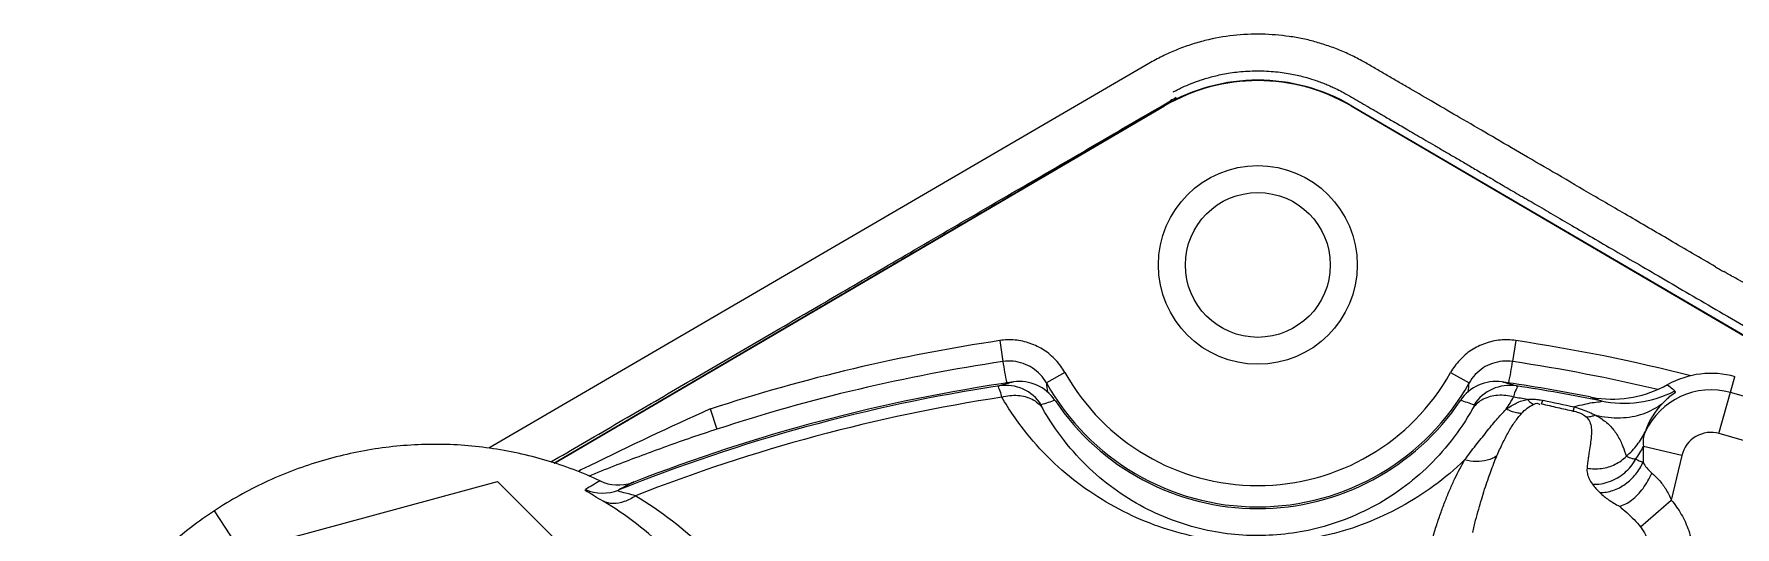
# Model space of a CAD drawing. Header units: millimetres. Extents: x 100 to 940, y 100 to 694.
# Drawn here: x 375.258 to 376.324, y 538.43 to 538.739 of the extents above; entities that cross this region are included whole.
import ezdxf

# ---------------------------------------------------------------- set-up
doc = ezdxf.new("R2010")
doc.units = ezdxf.units.MM
doc.layers.add('DTM_AXIS', color=7, linetype='Continuous', lineweight=9)
doc.layers.add('OUTLINE', color=6, linetype='Continuous', lineweight=9)

msp = doc.modelspace()

# ---------------------------------------------------------------- linework, layer by layer
at = {"color": 7, "linetype": 'Continuous'}
for p, q in [((375.584, 538.4698), (375.9664, 538.694)), ((375.9662, 538.6945), (375.9704, 538.697)), ((376.0837, 538.694), (376.4033, 538.5067))]:
    msp.add_line(p, q, dxfattribs=at)
at = {"color": 9, "linetype": 'Continuous'}
for p, q in [((375.5844, 538.4697), (375.9666, 538.6937)), ((376.0835, 538.6937), (376.4031, 538.5065)), ((375.8634, 538.5466), (375.8653, 538.5334)), ((376.1867, 538.5466), (376.1848, 538.5334)), ((375.9042, 538.5265), (375.8926, 538.52)), ((376.1459, 538.5265), (376.1575, 538.52)), ((376.3141, 538.4883), (376.3241, 538.5239)), ((375.6819, 538.5037), (375.6861, 538.491)), ((376.2228, 538.5024), (376.2235, 538.505)), ((376.2333, 538.5112), (376.2402, 538.5087)), ((376.2908, 538.4746), (376.2667, 538.4802)), ((376.2908, 538.4746), (376.2842, 538.4464)), ((375.6076, 538.4622), (375.606, 538.4616)), ((375.5486, 538.4583), (375.6928, 538.3142)), ((375.3879, 538.4146), (375.3713, 538.4399)), ((376.265, 538.4297), (376.2842, 538.4464))]:
    msp.add_line(p, q, dxfattribs=at)
for points in [[(375.8902, 538.5042), (375.89, 538.5046), (375.8898, 538.505), (375.8897, 538.5053), (375.8896, 538.5056), (375.8895, 538.5058), (375.8894, 538.506), (375.8894, 538.5061), (375.8894, 538.5062), (375.8894, 538.5062)], [(376.1607, 538.5062), (376.1607, 538.5062), (376.1607, 538.5061), (376.1607, 538.506), (376.1606, 538.5058), (376.1605, 538.5056), (376.1604, 538.5053), (376.1603, 538.505), (376.1601, 538.5046), (376.1599, 538.5042)], [(376.2028, 538.507), (376.2029, 538.5072), (376.203, 538.5074), (376.2031, 538.5076), (376.2032, 538.5078), (376.2033, 538.5081), (376.2035, 538.5083), (376.2036, 538.5086), (376.2037, 538.5088), (376.2038, 538.5091)]]:
    msp.add_lwpolyline(points, dxfattribs=at)
at = {"color": 7, "linetype": 'Continuous'}
for radius in [0.0623, 0.0454]:
    msp.add_circle((376.0251, 538.594), radius, dxfattribs=at)
for centre, radius, start, end in [((376.0251, 538.594), 0.1159, 59.6262, 120.3738), ((376.0365, 538.5818), 0.1328, 118.0715, 119.8452), ((376.3091, 538.4703), 0.0557, 74.3215, 119.1696), ((376.0251, 537.4584), 1.0721, 98.6965, 111.9368), ((376.0251, 537.4584), 1.0732, 98.2014, 111.3667), ((375.8758, 538.4942), 0.0267, 33.7892, 98.2269), ((376.1743, 538.4942), 0.0267, 81.7731, 146.2108), ((376.0251, 537.4584), 1.0732, 78.8123, 81.7986), ((376.0251, 537.4584), 1.0721, 78.4257, 81.3035), ((376.2471, 538.5812), 0.0713, 262.1719, 299.1634), ((376.0251, 538.594), 0.1528, 213.7609, 326.2391), ((376.2471, 538.5812), 0.0713, 258.8143, 262.1835), ((375.6243, 538.4828), 0.0268, 244.8182, 288.7897), ((375.6243, 538.4828), 0.0268, 288.7722, 291.3658)]:
    msp.add_arc(centre, radius, start, end, dxfattribs=at)
at = {"color": 9, "linetype": 'Continuous'}
for centre, radius, start, end in [((376.0251, 538.594), 0.1156, 59.6262, 120.3738), ((376.0251, 537.4584), 1.1001, 98.4516, 108.1726), ((376.0251, 537.4584), 1.1001, 75.7149, 81.5484), ((376.0251, 537.4584), 1.0868, 98.4514, 108.1726), ((376.0468, 538.5587), 0.1832, 187.9206, 192.2037), ((376.0251, 538.594), 0.1384, 209.1871, 330.8129), ((376.0016, 538.559), 0.1849, 347.8365, 352.0592), ((376.0251, 537.4584), 1.0868, 76.6635, 81.5486), ((376.1271, 537.5835), 0.9712, 105.2284, 105.7793), ((375.867, 538.4918), 0.0267, 32.819, 98.6499), ((376.0562, 538.5335), 0.1641, 184.7357, 186.6428), ((376.0251, 538.594), 0.1517, 209.1861, 330.8139), ((375.9939, 538.5335), 0.1642, 353.3569, 355.2634), ((376.1831, 538.4918), 0.0267, 81.3446, 147.1783), ((375.9226, 537.5819), 0.9729, 74.2212, 74.7711), ((376.2544, 538.5784), 0.0711, 258.4526, 296.8512), ((376.3091, 538.4703), 0.0454, 74.3215, 155.2645), ((376.0251, 537.4584), 1.0964, 60.2229, 74.3215), ((376.6363, 536.3793), 2.3289, 114.1913, 116.2482), ((376.0251, 537.4584), 1.0648, 98.6598, 111.4899), ((376.5104, 536.6223), 1.9837, 107.9822, 108.244), ((375.5469, 536.6443), 1.9605, 71.7545, 72.0193), ((376.0292, 538.6014), 0.1804, 327.1789, 329.9722), ((376.0251, 537.4584), 1.0648, 80.8707, 81.3402), ((376.5076, 539.9113), 1.4347, 257.7778, 258.5795), ((376.3101, 538.4758), 0.0444, 135.0934, 162.3783), ((376.3091, 538.4703), 0.0187, 74.3215, 166.75), ((376.0251, 537.4584), 1.0697, 60.2229, 74.3215), ((376.2102, 538.5086), 0.0633, 324.8881, 333.3769), ((376.6191, 536.4148), 2.2895, 116.2542, 116.4565), ((376.1074, 537.6118), 0.9806, 120.2831, 120.8973), ((375.6146, 538.4776), 0.0267, 246.1338, 291.8899), ((376.2172, 537.3397), 1.2611, 117.5413, 118.029), ((375.5105, 538.2416), 0.2421, 45.7024, 59.0513), ((375.5047, 538.2608), 0.2153, 45.7379, 59.2316)]:
    msp.add_arc(centre, radius, start, end, dxfattribs=at)
for points, start_tangent, end_tangent in [([(375.9721, 538.7025), (375.974, 538.7035), (375.9766, 538.7048), (375.9819, 538.7072), (375.9874, 538.7093), (375.9905, 538.7103), (375.9939, 538.7114), (375.9977, 538.7124), (376.0019, 538.7134), (376.0066, 538.7142), (376.0117, 538.715), (376.0173, 538.7155), (376.0231, 538.7157), (376.029, 538.7157), (376.0349, 538.7153), (376.0404, 538.7147), (376.0453, 538.7139), (376.0498, 538.713), (376.0539, 538.712), (376.0578, 538.7109), (376.0614, 538.7097), (376.0648, 538.7085), (376.0679, 538.7073), (376.0709, 538.706), (376.0737, 538.7047), (376.078, 538.7026)], (0.880851, 0.473394), (0.881424, -0.472327)), ([(376.078, 538.7026), (376.0788, 538.7021), (376.0839, 538.6993), (376.0888, 538.6964), (376.0914, 538.6949), (376.0922, 538.6944)], (0.881424, -0.472327), (0.861457, -0.50783)), ([(376.0922, 538.6944), (376.094, 538.6934), (376.0967, 538.6918), (376.0994, 538.6902), (376.1022, 538.6886), (376.1052, 538.6868), (376.1084, 538.6849), (376.112, 538.6829), (376.1159, 538.6806), (376.1203, 538.678), (376.1252, 538.6752), (376.1304, 538.6721), (376.136, 538.6689), (376.1419, 538.6654), (376.1481, 538.6618), (376.1548, 538.6579), (376.1621, 538.6536), (376.1701, 538.649), (376.1789, 538.6438), (376.1885, 538.6382), (376.1989, 538.6322), (376.21, 538.6257), (376.2219, 538.6187), (376.2348, 538.6112), (376.2488, 538.603), (376.264, 538.5942), (376.2803, 538.5847), (376.2979, 538.5744), (376.3168, 538.5634), (376.3372, 538.5515), (376.3593, 538.5386), (376.3832, 538.5247), (376.3998, 538.515)], (0.861457, -0.50783), (0.863807, -0.503824)), ([(375.9042, 538.5265), (375.8985, 538.5343), (375.8911, 538.5406), (375.8824, 538.5448), (375.873, 538.5469), (375.8634, 538.5466)], (-0.487479, 0.873135), (-0.989096, -0.14727)), ([(376.1867, 538.5466), (376.1771, 538.5469), (376.1677, 538.5448), (376.159, 538.5406), (376.1516, 538.5343), (376.1459, 538.5265)], (-0.989097, 0.147268), (-0.48747, -0.87314)), ([(375.8926, 538.52), (375.8888, 538.5252), (375.8838, 538.5294), (375.878, 538.5322), (375.8718, 538.5336), (375.8653, 538.5334)], (-0.486839, 0.873492), (-0.989125, -0.147079)), ([(376.1848, 538.5334), (376.1784, 538.5336), (376.1721, 538.5322), (376.1663, 538.5294), (376.1614, 538.5252), (376.1575, 538.52)], (-0.989125, 0.147078), (-0.486836, -0.873493)), ([(375.8647, 538.5111), (375.8637, 538.5149), (375.863, 538.5182)], (-0.278712, 0.960375), (0.874499, 0.485028)), ([(375.8647, 538.5111), (375.8747, 538.5122), (375.8837, 538.5098), (375.8902, 538.5042)], (0.961963, 0.27318), (0.586195, -0.81017)), ([(376.1854, 538.5111), (376.1754, 538.5122), (376.1664, 538.5098), (376.1599, 538.5042)], (-0.961983, 0.273109), (-0.586164, -0.810192)), ([(376.1872, 538.5182), (376.1864, 538.5149), (376.1854, 538.5111)], (0.874505, -0.485016), (-0.278713, -0.960375)), ([(376.2865, 538.5149), (376.2841, 538.5121), (376.2817, 538.51), (376.2787, 538.5072)], (0.734886, -0.67819), (-0.705201, -0.709007)), ([(376.2819, 538.5189), (376.285, 538.5163), (376.2865, 538.5149)], (0.766977, -0.641674), (0.71209, -0.702089)), ([(376.1547, 538.4717), (376.1355, 538.4555), (376.1147, 538.4423), (376.0927, 538.432), (376.0701, 538.4249), (376.0479, 538.4209), (376.0265, 538.4195), (376.0051, 538.4205), (375.983, 538.4242), (375.9604, 538.4309), (375.9382, 538.4408), (375.9172, 538.4537), (375.8977, 538.4695), (375.8801, 538.4886), (375.8647, 538.5111)], (-0.717576, -0.69648), (-0.500517, 0.865727)), ([(376.1599, 538.5042), (376.1463, 538.4837), (376.1305, 538.4664), (376.1131, 538.4521), (376.0942, 538.4408), (376.0742, 538.4324), (376.0541, 538.427), (376.0346, 538.4246), (376.0157, 538.4245), (375.9962, 538.427), (375.976, 538.4324), (375.9561, 538.4407), (375.9371, 538.4521), (375.9196, 538.4664), (375.9039, 538.4837), (375.8902, 538.5042)], (-0.48449, -0.874797), (-0.48449, 0.874797)), ([(376.1547, 538.4717), (376.1617, 538.4809), (376.1683, 538.4892), (376.1746, 538.4969), (376.1808, 538.5036)], (0.612391, 0.790555), (0.705752, 0.708459)), ([(376.1808, 538.5036), (376.1839, 538.5056), (376.1871, 538.5074), (376.1905, 538.5088), (376.194, 538.5097)], (0.813536, 0.581514), (0.979038, 0.203678)), ([(376.1904, 538.5009), (376.1872, 538.5013), (376.184, 538.5022), (376.1808, 538.5036)], (-0.999296, 0.037516), (-0.885939, 0.463801)), ([(376.1904, 538.5009), (376.1939, 538.5042), (376.1976, 538.5064)], (0.671576, 0.740936), (0.926699, 0.375805)), ([(376.194, 538.5097), (376.1976, 538.5098), (376.2007, 538.5096), (376.2038, 538.5091)], (0.997814, 0.066082), (0.977309, -0.21182)), ([(376.1976, 538.5064), (376.1952, 538.5084), (376.1943, 538.5099)], (-0.837979, 0.545702), (-0.365071, 0.93098)), ([(376.1976, 538.5064), (376.2006, 538.5072), (376.2018, 538.5063)], (0.92632, 0.376737), (0.586344, -0.810062)), ([(376.2028, 538.507), (376.2129, 538.5046), (376.2228, 538.5024)], (0.970754, -0.240075), (0.978343, -0.20699)), ([(376.2228, 538.5024), (376.226, 538.5015), (376.2308, 538.4988)], (0.978245, -0.207451), (0.746605, -0.665268)), ([(376.2402, 538.5087), (376.2347, 538.5075), (376.2298, 538.5065), (376.2235, 538.505)], (0.966757, -0.255698), (-0.965709, -0.259628)), ([(376.2235, 538.505), (376.2283, 538.5033), (376.2328, 538.5016), (376.2369, 538.4998)], (0.947236, -0.320538), (0.911512, -0.411274)), ([(376.2369, 538.4998), (376.2524, 538.4982), (376.2666, 538.5007), (376.2787, 538.5072)], (0.974415, -0.224755), (0.790946, 0.611886)), ([(376.1749, 538.4742), (376.1785, 538.4821), (376.1822, 538.4892), (376.1861, 538.4955), (376.1904, 538.5009)], (0.390491, 0.920607), (0.671799, 0.740733)), ([(376.2308, 538.4988), (376.2349, 538.4993), (376.2367, 538.5001)], (0.999599, 0.028305), (0.840288, 0.542141)), ([(376.2308, 538.4988), (376.2331, 538.4957), (376.2341, 538.4918), (376.2342, 538.4887), (376.2339, 538.4851), (376.2334, 538.4808), (376.2326, 538.4758), (376.2322, 538.473), (376.2318, 538.4699), (376.2314, 538.4666)], (0.746568, -0.665309), (-0.096759, -0.995308)), ([(376.2369, 538.4998), (376.2406, 538.4975), (376.2437, 538.4951), (376.2463, 538.4926), (376.2486, 538.4899), (376.2505, 538.487), (376.2523, 538.4838), (376.2538, 538.4802), (376.2561, 538.4741)], (0.874413, -0.485182), (0.338625, -0.940921)), ([(375.6861, 538.491), (375.6702, 538.4857), (375.6546, 538.4802), (375.6391, 538.4745), (375.6235, 538.4686), (375.6076, 538.4622)], (-0.950122, -0.31188), (-0.926056, -0.377386)), ([(376.2561, 538.4741), (376.2628, 538.4812), (376.2678, 538.4893)], (0.750041, 0.661391), (0.440984, 0.897515)), ([(376.2678, 538.4893), (376.2666, 538.4848), (376.2667, 538.4802)], (-0.387194, -0.921998), (0.160284, -0.987071)), ([(376.1321, 538.4132), (376.1346, 538.4225), (376.1372, 538.431), (376.1399, 538.4389), (376.1427, 538.4463), (376.1456, 538.4534), (376.1486, 538.46), (376.1517, 538.4661), (376.1547, 538.4717)], (0.249283, 0.968431), (0.489512, 0.871997)), ([(376.1749, 538.4742), (376.1689, 538.4715), (376.162, 538.4707), (376.1547, 538.4717)], (-0.837228, -0.546854), (-0.965793, 0.259315)), ([(376.1598, 538.4263), (376.1616, 538.4339), (376.1635, 538.4408), (376.1654, 538.4473), (376.1672, 538.4533), (376.1692, 538.4591), (376.1711, 538.4645), (376.173, 538.4696), (376.1749, 538.4742)], (0.230604, 0.973048), (0.390506, 0.9206)), ([(376.2314, 538.4666), (376.2405, 538.4664), (376.249, 538.469), (376.2561, 538.4741)], (0.983309, -0.181945), (0.698155, 0.715947)), ([(376.2348, 538.4565), (376.2454, 538.4581), (376.255, 538.4637), (376.2619, 538.4722)], (0.998812, -0.048721), (0.475515, 0.879708)), ([(376.2395, 538.4512), (376.2476, 538.4526), (376.2554, 538.4566), (376.2619, 538.4628), (376.2665, 538.4703)], (0.99998, 0.006315), (0.385892, 0.922544)), ([(376.2561, 538.4741), (376.2596, 538.4727), (376.2619, 538.4724)], (0.85108, -0.525035), (0.999117, -0.042025)), ([(376.2619, 538.4722), (376.2665, 538.4703)], (0.90638, -0.422463), (0.943022, -0.332731)), ([(376.2667, 538.4802), (376.2665, 538.4751), (376.2665, 538.4703)], (-0.068404, -0.997658), (0.015217, -0.999884)), ([(376.2665, 538.4703), (376.2688, 538.4667), (376.272, 538.4635)], (0.443412, -0.896318), (0.762428, -0.647073)), ([(376.2314, 538.4666), (376.2316, 538.4632), (376.2327, 538.4599), (376.2348, 538.4565)], (-0.096702, -0.995313), (0.596869, -0.802339)), ([(376.2517, 538.4427), (376.2593, 538.4465), (376.2665, 538.4539), (376.272, 538.4635)], (0.972672, 0.232185), (0.385035, 0.922902)), ([(376.272, 538.4635), (376.2764, 538.4592), (376.2807, 538.4535), (376.2842, 538.4464)], (0.764745, -0.644334), (0.369919, -0.929064)), ([(375.6148, 538.4458), (375.6095, 538.449), (375.6059, 538.4512), (375.6038, 538.4532)], (-0.858972, 0.512022), (0.859667, 0.510854)), ([(375.635, 538.4492), (375.6281, 538.4456), (375.6212, 538.4444), (375.6148, 538.4458)], (-0.809373, -0.587295), (-0.911021, 0.41236)), ([(375.635, 538.4492), (375.6299, 538.4507), (375.6246, 538.4529)], (-0.958889, 0.283783), (0.902204, 0.43131)), ([(376.2348, 538.4565), (376.237, 538.4538), (376.2395, 538.4512)], (0.596833, -0.802366), (0.71415, -0.699993)), ([(376.2395, 538.4512), (376.2449, 538.4468), (376.2517, 538.4427)], (0.714105, -0.700038), (0.8866, -0.462537)), ([(376.2517, 538.4427), (376.2563, 538.4387), (376.2609, 538.4343), (376.265, 538.4297)], (0.748474, -0.663164), (0.609429, -0.792841)), ([(376.2842, 538.4464), (376.2905, 538.4376), (376.2951, 538.4274), (376.2976, 538.4162), (376.298, 538.4044)], (0.657536, -0.753423), (-0.064238, -0.997935)), ([(376.265, 538.4297), (376.268, 538.4247), (376.2702, 538.419), (376.2713, 538.4127), (376.2714, 538.4061)], (0.609887, -0.792488), (-0.079586, -0.996828))]:
    msp.add_spline(points, degree=3, dxfattribs=dict(at, start_tangent=start_tangent, end_tangent=end_tangent))
at = {"color": 7, "linetype": 'Continuous', "start_tangent": (0.864877, 0.501984), "end_tangent": (0.864937, 0.501881)}
msp.add_spline([(375.5821, 538.4705), (375.6019, 538.482), (375.6425, 538.5057), (375.683, 538.5293), (375.7231, 538.5527), (375.7639, 538.5765), (375.807, 538.6017), (375.8545, 538.6294), (375.9081, 538.6606), (375.9662, 538.6945)], degree=3, dxfattribs=at)
at = {"layer": 'DTM_AXIS', "color": 7, "linetype": 'Continuous'}
msp.add_line((375.346, 538.4032), (375.5486, 538.4583), dxfattribs=at)
at = {"layer": 'OUTLINE'}
msp.add_line((375.9568, 538.7204), (375.5432, 538.4792), dxfattribs=at)
msp.add_arc((376.7597, 539.3602), 0.8885, 239.7393, 240.1165, dxfattribs=at)
for points, start_tangent, end_tangent in [([(376.312, 538.5928), (376.2832, 538.6096), (376.2567, 538.6251), (376.2323, 538.6393), (376.2098, 538.6525), (376.189, 538.6646), (376.1697, 538.6759), (376.1518, 538.6863), (376.1355, 538.6958), (376.1206, 538.7045), (376.1137, 538.7085), (376.107, 538.7124), (376.1004, 538.7163), (376.0937, 538.7202), (376.0902, 538.7221), (376.0863, 538.7242), (376.0825, 538.726), (376.0784, 538.7279), (376.0702, 538.731), (376.0619, 538.7337), (376.0534, 538.7358), (376.0448, 538.7373), (376.0275, 538.7387), (376.0098, 538.7379), (375.992, 538.7347), (375.983, 538.7321), (375.974, 538.7288), (375.9697, 538.727), (375.9651, 538.7248), (375.9568, 538.7204)], (-0.86382, 0.503801), (-0.870696, -0.491821)), ([(376.3397, 538.5779), (376.3366, 538.5793), (376.332, 538.5816), (376.3263, 538.5847), (376.3195, 538.5885), (376.3171, 538.5899)], (-0.92832, 0.371782), (-0.867112, 0.498113)), ([(375.6129, 538.4586), (375.5791, 538.4714), (375.5438, 538.4791), (375.5078, 538.4815), (375.4719, 538.4786), (375.4367, 538.4706), (375.4029, 538.4576), (375.3713, 538.4399)], (-0.904819, 0.425797), (-0.834996, -0.550257)), ([(375.3713, 538.4399), (375.3422, 538.4175), (375.3167, 538.3912), (375.2952, 538.3615), (375.2783, 538.3291), (375.2664, 538.2945), (375.2599, 538.2585), (375.2588, 538.222)], (-0.83543, -0.549598), (0.047118, -0.998889))]:
    msp.add_spline(points, degree=3, dxfattribs=dict(at, start_tangent=start_tangent, end_tangent=end_tangent))

doc.saveas('drawing.dxf')
